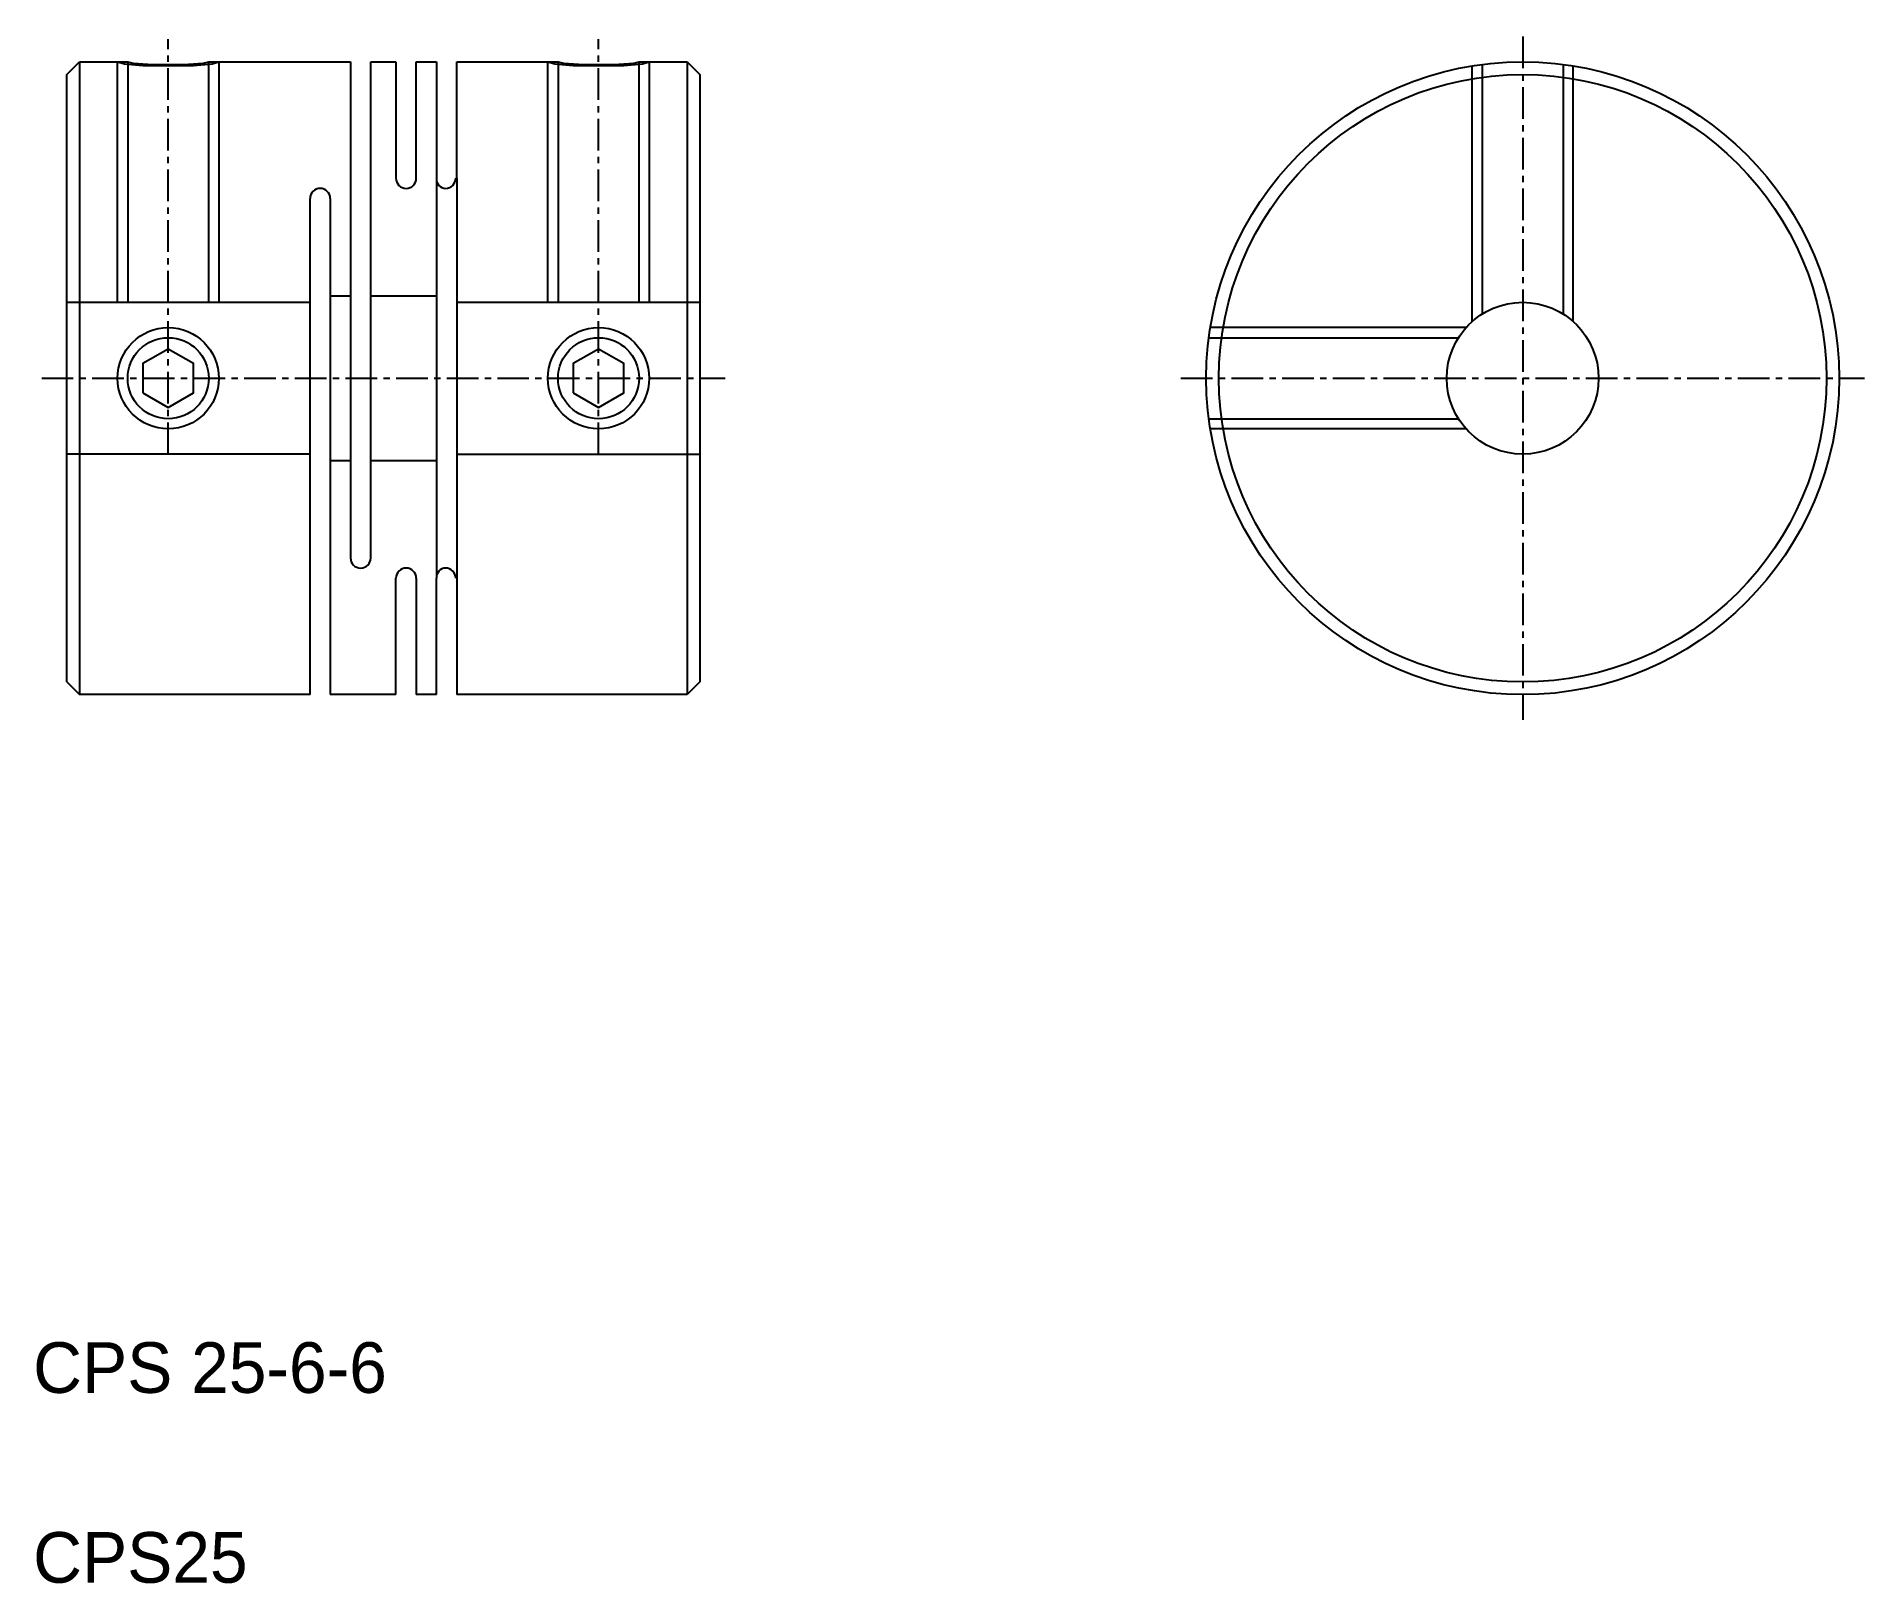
# Model space of a CAD drawing. Extents: x 123.5 to 195.7, y 83.2 to 144.3.
import ezdxf

# ---------------------------------------------------------------- set-up
doc = ezdxf.new("R2010")
doc.units = 0
doc.linetypes.add('CENTER', pattern=[2, 1.25, -0.25, 0.25, -0.25])
doc.linetypes.add('DASHED', pattern=[19.05, 12.7, -6.35])
doc.layers.get('0').update_dxf_attribs({"linetype": 'CONTINUOUS'})
doc.layers.add('CENTER', color=1, linetype='CENTER')

msp = doc.modelspace()

# ---------------------------------------------------------------- linework, layer by layer
at = {"linetype": 'CONTINUOUS'}
for p, q in [((124.738, 142.794), (125.238, 143.294)), ((125.238, 143.294), (125.238, 118.294)), ((125.238, 143.294), (127.138, 143.294)), ((130.338, 143.294), (135.938, 143.294)), ((135.938, 143.294), (135.938, 123.694)), ((136.738, 123.694), (136.738, 143.294)), ((136.738, 143.294), (137.734, 143.294)), ((137.734, 143.294), (137.734, 138.694)), ((138.534, 138.694), (138.534, 143.294)), ((138.534, 143.294), (139.334, 143.294)), ((139.334, 143.294), (139.334, 138.694)), ((140.138, 138.694), (140.138, 143.294)), ((140.138, 143.294), (144.138, 143.294)), ((147.338, 143.294), (149.238, 143.294)), ((149.238, 143.294), (149.238, 118.294)), ((149.238, 143.294), (149.738, 142.794)), ((124.738, 118.794), (124.738, 142.794)), ((149.738, 142.794), (149.738, 118.794)), ((139.334, 138.694), (139.334, 122.894)), ((140.138, 138.694), (140.138, 122.894)), ((134.338, 118.294), (134.338, 137.894)), ((135.138, 137.894), (135.138, 118.294)), ((137.734, 118.294), (137.734, 122.894)), ((138.534, 122.894), (138.534, 118.294)), ((139.334, 118.294), (139.334, 122.894)), ((140.138, 122.894), (140.138, 118.294)), ((124.738, 118.794), (125.238, 118.294)), ((149.738, 118.794), (149.238, 118.294)), ((134.338, 118.294), (125.238, 118.294)), ((137.734, 118.294), (135.138, 118.294)), ((139.334, 118.294), (138.534, 118.294)), ((149.238, 118.294), (140.138, 118.294))]:
    msp.add_line(p, q, dxfattribs=at)
at = {"color": 3, "linetype": 'DASHED'}
for p, q in [((126.738, 133.794), (126.738, 143.294)), ((127.138, 143.294), (127.138, 133.794)), ((130.338, 133.794), (130.338, 143.294)), ((130.738, 143.294), (130.738, 133.794)), ((143.738, 133.794), (143.738, 143.294)), ((144.138, 143.294), (144.138, 133.794)), ((147.338, 133.794), (147.338, 143.294)), ((147.738, 143.294), (147.738, 133.794)), ((180.242, 133.03), (180.242, 143.133)), ((180.642, 143.191), (180.642, 133.331)), ((183.842, 143.191), (183.842, 133.331)), ((184.242, 133.03), (184.242, 143.133)), ((124.738, 133.794), (134.338, 133.794)), ((135.138, 134.044), (135.938, 134.044)), ((136.738, 134.044), (139.334, 134.044)), ((140.138, 133.794), (149.738, 133.794)), ((169.845, 132.394), (179.704, 132.394)), ((180.006, 132.794), (169.903, 132.794)), ((169.845, 129.194), (179.704, 129.194)), ((180.006, 128.794), (169.903, 128.794)), ((134.338, 127.794), (124.738, 127.794)), ((135.138, 127.544), (135.938, 127.544)), ((136.738, 127.544), (139.334, 127.544)), ((140.138, 127.794), (149.738, 127.794))]:
    msp.add_line(p, q, dxfattribs=at)
for p, q in [((129.788, 118.294), (129.788, 118.294)), ((132.063, 118.294), (132.063, 118.294))]:
    msp.add_line(p, q)
at = {"color": 3, "linetype": 'CONTINUOUS', "flags": 128}
for points in [[(126.738, 143.294), (127.006, 143.213), (127.738, 143.154), (128.738, 143.133), (129.738, 143.154), (130.47, 143.213), (130.738, 143.294)], [(143.738, 143.294), (144.006, 143.213), (144.738, 143.154), (145.738, 143.133), (146.738, 143.154), (147.47, 143.213), (147.738, 143.294)]]:
    msp.add_lwpolyline(points, dxfattribs=at)
at = {"linetype": 'CONTINUOUS', "flags": 128}
for points in [[(127.138, 143.294), (127.353, 143.242), (127.938, 143.205), (128.738, 143.191), (129.538, 143.205), (130.124, 143.242), (130.338, 143.294)], [(144.138, 143.294), (144.353, 143.242), (144.938, 143.205), (145.738, 143.191), (146.538, 143.205), (147.124, 143.242), (147.338, 143.294)]]:
    msp.add_lwpolyline(points, dxfattribs=at)
at = {"linetype": 'CONTINUOUS'}
for points in [[(127.738, 130.216), (128.738, 129.639), (129.738, 130.216), (129.738, 131.371), (128.738, 131.948), (127.738, 131.371)], [(144.738, 130.216), (145.738, 129.639), (146.738, 130.216), (146.738, 131.371), (145.738, 131.948), (144.738, 131.371)]]:
    msp.add_lwpolyline(points, close=True, dxfattribs=at)
for centre, radius in [((182.242, 130.794), 12.5), ((182.242, 130.794), 12), ((182.242, 130.794), 3), ((128.738, 130.794), 2), ((145.738, 130.794), 2)]:
    msp.add_circle(centre, radius, dxfattribs=at)
at = {"color": 3, "linetype": 'CONTINUOUS'}
for centre in [(128.738, 130.794), (145.738, 130.794)]:
    msp.add_circle(centre, 1.6, dxfattribs=at)
at = {"linetype": 'CONTINUOUS'}
for centre, radius, start, end in [((138.134, 138.694), 0.4, 180, 270), ((138.134, 138.694), 0.4, 270, 0), ((139.701, 138.661), 0.368, 174.92947, 269.04495), ((139.694, 138.694), 0.4, 270, 0), ((134.738, 137.894), 0.4, 90, 180), ((134.738, 137.894), 0.4, 0, 90), ((136.338, 123.694), 0.4, 180, 270), ((136.338, 123.694), 0.4, 270, 0), ((138.134, 122.894), 0.4, 90, 180), ((138.134, 122.894), 0.4, 0, 90), ((139.701, 122.926), 0.368, 90.95505, 185.07053), ((139.694, 122.894), 0.4, 0, 90)]:
    msp.add_arc(centre, radius, start, end, dxfattribs=at)
at = {"layer": 'CENTER', "color": 1, "linetype": 'CENTER'}
for p, q in [((128.738, 127.794), (128.738, 144.191)), ((145.738, 127.794), (145.738, 144.191)), ((182.242, 144.294), (182.242, 117.294)), ((123.738, 130.794), (150.738, 130.794)), ((168.742, 130.794), (195.742, 130.794))]:
    msp.add_line(p, q, dxfattribs=at)

# ---------------------------------------------------------------- texts
for s, p in [('CPS 25-6-6', (123.4, 90.708)), ('CPS25', (123.4, 83.208))]:
    msp.add_text(s, height=2).set_placement(p)

doc.saveas('drawing.dxf')
